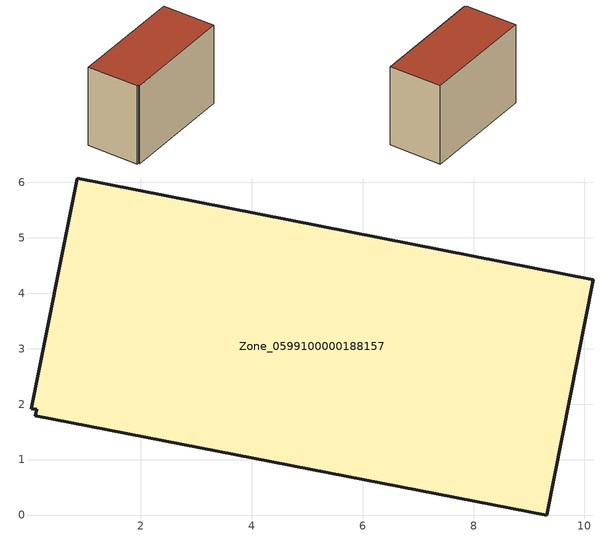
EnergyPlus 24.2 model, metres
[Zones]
Zone_0599100000188157
 floor ground (C_G): 0.12,1.9 0.02,1.92 0.85,6.08 10.16,4.24 9.32,0 0.1,1.79 z0
 wall outside (C_F): 9.32,0 10.16,4.24 0.85,6.08 0.02,1.92 0.12,1.9 0.1,1.79 9.32,0 z0:6.66
 roof outside (C_R): 0.02,1.92 0.12,1.9 0.1,1.79 9.32,0 10.16,4.24 0.85,6.08 z6.66
[BUILDING]
Pand.0599100000188157: North Axis=0; Terrain=City; Loads Convergence Tolerance Value=0.04; Temperature Convergence Tolerance Value=0.4; Solar Distribution=FullExterior; Maximum Number of Warmup Days=25; Minimum Number of Warmup Days=1
[Site:Location]
Rotterdam.The.Hague.AP_ZH_NLD Design_Conditions: Latitude=51.96; Longitude=4.45; Time Zone=1; Elevation=-4.5
[SITE:GROUNDTEMPERATURE:BUILDINGSURFACE]
18, 18, 18, 18, 18, 18, 18, 18, 18, 18, 18, 18
[MATERIAL] Thermal Absorptance=0.9; Solar Absorptance=0.7; Visible Absorptance=0.7
Name | Roughness | Thickness | Conductivity | Density | Specific Heat
G.TC.1946-1964 | MediumSmooth | 0.15 | 1 | 540 | 1210
F.TC.1946-1964 | Rough | 0.3 | 0.857143 | 1920 | 840
R.TC.1946-1964 | MediumRough | 0.2 | 0.235294 | 1500 | 1000
[CONSTRUCTION]
C_G: G.TC.1946-1964
C_F: F.TC.1946-1964
C_R: R.TC.1946-1964
[ZONE]
Zone_0599100000188157: Type=1; Multiplier=1; Ceiling Height=Autocalculate; Volume=Autocalculate; Floor Area=autocalculate; Part of Total Floor Area=Yes
[ZONEINFILTRATION:DESIGNFLOWRATE]
Infil_Zone_0599100000188157: Zone or ZoneList or Space or SpaceList=Zone_0599100000188157; Schedule=AlwaysOn; Design Flow Rate Calculation Method=Flow/Area; Flow Rate per Floor Area=0.003; Constant Term Coefficient=1; Temperature Term Coefficient=0; Velocity Term Coefficient=0; Velocity Squared Term Coefficient=0
[HVACTEMPLATE:ZONE:IDEALLOADSAIRSYSTEM]
Zone_0599100000188157: Maximum Heating Supply Air Temperature=50; Minimum Cooling Supply Air Temperature=13; Maximum Heating Supply Air Humidity Ratio=0.0156; Minimum Cooling Supply Air Humidity Ratio=0.0077; Heating Limit=NoLimit; Cooling Limit=NoLimit; Dehumidification Control Type=ConstantSensibleHeatRatio; Cooling Sensible Heat Ratio=0.7; Dehumidification Setpoint=60; Humidification Control Type=None; Humidification Setpoint=30; Outdoor Air Method=None; Outdoor Air Flow Rate per Person=0.00944; Outdoor Air Flow Rate per Zone Floor Area=0; Outdoor Air Flow Rate per Zone=0; Demand Controlled Ventilation Type=None; Outdoor Air Economizer Type=NoEconomizer; Heat Recovery Type=None; Sensible Heat Recovery Effectiveness=0.7; Latent Heat Recovery Effectiveness=0.65
[ZONECONTROL:THERMOSTAT]
ThermostatControl_Zone_0599100000188157: Zone or ZoneList=Zone_0599100000188157; Control Type Schedule=DualSetpointControlType; Control 1=Thermostat_Zone_0599100000188157; Temperature Difference Between Cutout And Setpoint=0
[THERMOSTATSETPOINT:DUALSETPOINT]
Thermostat_Zone_0599100000188157: Heating Setpoint Temperature Schedule=HeatingSetpoint_Zone_0599100000188157; Cooling Setpoint Temperature Schedule=CoolingSetpoint_Zone_0599100000188157
[SCHEDULE:COMPACT]
HeatingSetpoint_Zone_0599100000188157: Through: 12/31, For: AllDays, Until: 24:00, 21
CoolingSetpoint_Zone_0599100000188157: Through: 12/31, For: AllDays, Until: 24:00, 24
DualSetpointControlType: Through: 12/31, For: AllDays, Until: 24:00, 4
AlwaysOn: Through: 12/31, For: AllDays, Until: 24:00, 1
